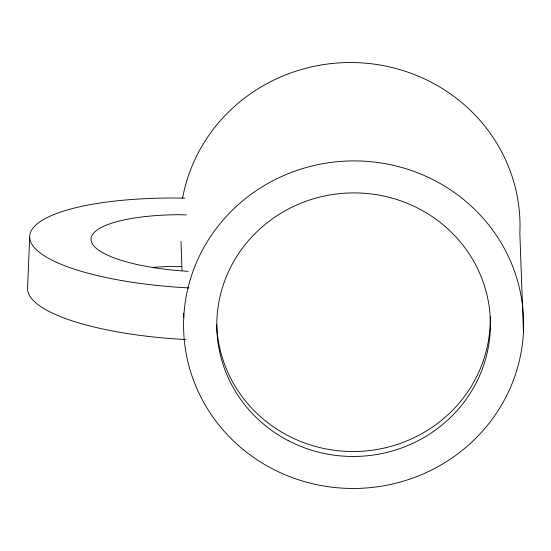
<?xml version="1.0" encoding="UTF-8"?>
<svg xmlns="http://www.w3.org/2000/svg" width="551" height="551" viewBox="0 0 551 551"><rect width="100%" height="100%" fill="white"/><g stroke="black" fill="none" stroke-linecap="round" stroke-linejoin="round"><path stroke-width="0.83" d="M29.685 237.412L27.55 289.11A167.263 44.851 2.4 0 0 186.073 339.568M186.396 214.911L177.883 214.697A105.847 28.383 2.4 0 0 91.17 240.711A105.847 28.383 2.4 0 0 188.153 271.347M181.713 266.546L175.748 266.395A105.847 28.383 2.4 0 0 152.689 267.387M523.45 331.86A170.039 163.771 -2.1 0 0 275.541 179.392A170.039 163.771 -2.1 0 0 261.828 462.799A170.039 163.771 -2.1 0 0 523.45 331.86L519.841 233.493A170.039 163.771 -2.1 0 0 368.564 63.468A170.039 163.771 -2.1 0 0 182.491 198.697M180.976 241.379L182.037 270.465M183.607 313.23L183.765 317.507M490.211 316.729A136.82 131.779 -2.1 0 1 357.048 451.455A136.82 131.779 -2.1 0 1 216.688 324.429M189.069 287.911A167.263 44.851 2.4 0 1 29.692 237.522A167.263 44.851 2.4 0 1 184.922 198.14M288.359 440.69A136.82 131.779 -2.1 0 0 490.369 320.834A136.82 131.779 -2.1 0 0 282.091 212.528A136.82 131.779 -2.1 0 0 288.359 440.69"/></g></svg>
